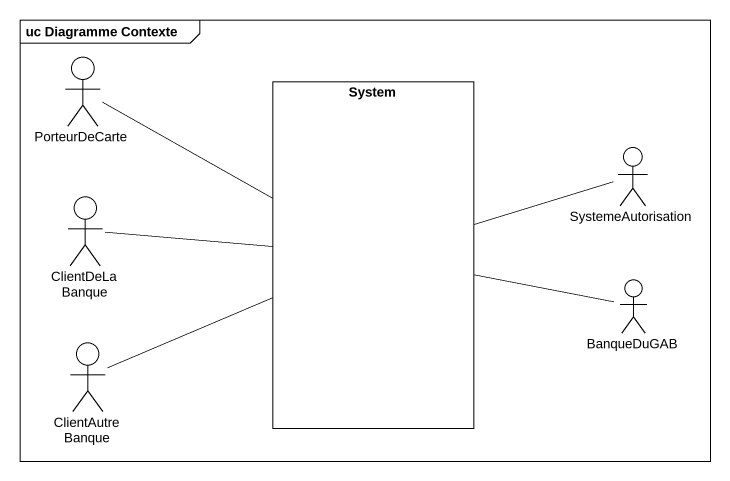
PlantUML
@startuml
mainframe uc Diagramme Contexte
actor PorteurDeCarte
rectangle System
actor SystemeAutorisation
actor ClientDeLaBanque
actor BanqueDuGAB
actor ClientAutreBanque
PorteurDeCarte -right- System
SystemeAutorisation -left- System
ClientDeLaBanque -right- System
BanqueDuGAB -left- System
ClientAutreBanque -right- System
@enduml
